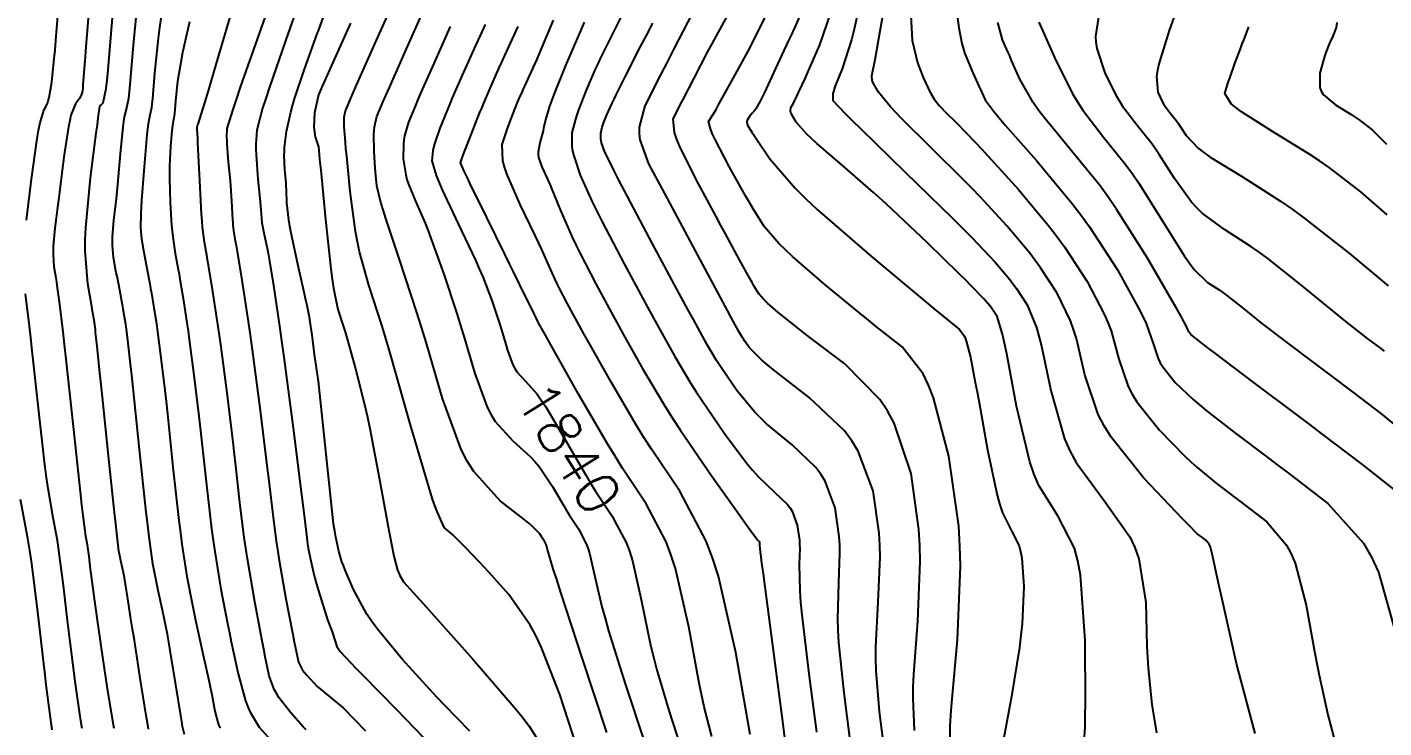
# Model space of a CAD drawing. Header units: metres. Extents: x 837475 to 838479, y 1189012 to 1191015.
# Drawn here: x 837973.4 to 838097.3, y 1189603.2 to 1189667.2 of the extents above; entities that cross this region are included whole.
import ezdxf

# ---------------------------------------------------------------- set-up
doc = ezdxf.new("R2010")
doc.units = ezdxf.units.M
doc.header["$LTSCALE"] = 0.3
doc.layers.add('COTAS 10', color=1, linetype='Continuous')
doc.layers.add('COTAS INT', color=252, linetype='Continuous')
doc.styles.get("Standard").update_dxf_attribs({"font": 'simplex.shx'})

msp = doc.modelspace()

# ---------------------------------------------------------------- linework, layer by layer
at = {"layer": 'COTAS 10'}
for points in [[(838013.829, 1189602.894), (838011.523, 1189605.284), (838010.86, 1189605.989), (838010.185, 1189606.714), (838007.659, 1189609.489), (838005.395, 1189612.224), (838004.886, 1189612.923), (838004.428, 1189613.598), (838003.198, 1189615.823), (838002.447, 1189617.615), (838002.291, 1189618.016), (838002.157, 1189618.375), (838001.858, 1189619.327), (838001.608, 1189620.605), (838001.504, 1189621.17), (838001.385, 1189621.827), (838000, 1189634.852), (837999.655, 1189637.278), (837999.42, 1189639.1), (837999.368, 1189639.496), (837999.32, 1189639.843), (837999.194, 1189640.704), (837998.974, 1189641.781), (837998.868, 1189642.265), (837998.742, 1189642.829), (837998.121, 1189645.538), (837997.513, 1189648.363), (837997.395, 1189649.001), (837997.298, 1189649.577), (837997.13, 1189651.136), (837997.085, 1189652.301), (837997.066, 1189652.629), (837997.044, 1189652.959), (837996.942, 1189654.17), (837996.89, 1189655.449), (837996.901, 1189655.822), (837996.921, 1189656.202), (837997.084, 1189657.645), (837997.472, 1189659.414), (837997.634, 1189660), (837997.82, 1189660.629), (837998.69, 1189663.247), (837999.935, 1189666.662), (838000, 1189666.836), (838001.861, 1189672.09)], [(837985.647, 1189668.17), (837985.494, 1189667.145), (837985.36, 1189666.164), (837985.029, 1189662.983), (837984.836, 1189660.633), (837984.789, 1189660.176), (837984.745, 1189659.802), (837984.61, 1189659.151), (837984.457, 1189658.363), (837984.403, 1189657.903), (837984.343, 1189657.338), (837984.083, 1189654.426), (837983.852, 1189651.382), (837983.812, 1189650.735), (837983.781, 1189650.172), (837983.753, 1189648.847), (837983.853, 1189647.862), (837983.903, 1189647.514), (837983.963, 1189647.134), (837984.26, 1189645.491), (837984.59, 1189643.759), (837984.67, 1189643.324), (837984.746, 1189642.907), (837984.978, 1189641.561), (837985.199, 1189640.118), (837985.266, 1189639.641), (837985.337, 1189639.13), (837985.615, 1189637.002), (837985.966, 1189634.041), (837986.081, 1189633.004), (837986.205, 1189631.872), (837986.719, 1189627.002), (837987.258, 1189622.136), (837987.398, 1189621.007), (837987.534, 1189619.972), (837987.991, 1189617.025), (837988.472, 1189614.548), (837988.623, 1189613.809), (837988.783, 1189613.049), (837989.424, 1189610.112), (837990.015, 1189607.41), (837990.143, 1189606.798), (837990.255, 1189606.243), (837990.531, 1189604.73), (837990.803, 1189603.687), (837990.914, 1189603.429), (837991.039, 1189603.185)], [(838015.237, 1189667.437), (838014.779, 1189666.433), (838014.358, 1189665.507), (838013.142, 1189662.805), (838012.236, 1189660.727), (838012.01, 1189660.194), (838011.794, 1189659.678), (838011.106, 1189657.969), (838010.618, 1189656.542), (838010.529, 1189656.204), (838010.46, 1189655.892), (838010.376, 1189654.971), (838010.77, 1189653.631), (838011.002, 1189653.054), (838011.288, 1189652.388), (838012.764, 1189649.238), (838014.348, 1189645.893), (838014.702, 1189645.104), (838015.02, 1189644.375), (838015.86, 1189642.236), (838016.436, 1189640.497), (838016.587, 1189640.021), (838016.734, 1189639.546), (838017.213, 1189637.91), (838017.231, 1189637.847), (838017.778, 1189636.364), (838017.955, 1189636.025), (838018.143, 1189635.717), (838018.918, 1189634.867), (838019.987, 1189633.658), (838020.362, 1189633.125), (838020.771, 1189632.506), (838022.53, 1189629.551), (838024.398, 1189626.334), (838024.874, 1189625.55), (838025.334, 1189624.812), (838026.848, 1189622.53), (838027.247, 1189621.776), (838028.112, 1189620.136), (838028.414, 1189619.328), (838028.695, 1189618.456), (838029.536, 1189614.782), (838030.344, 1189610.762), (838030.605, 1189609.673), (838030.881, 1189608.594), (838032.011, 1189604.782), (838033.121, 1189601.397)], [(838048.595, 1189602.073), (838048.038, 1189606.405), (838047.557, 1189610.99), (838047.488, 1189612.108), (838047.448, 1189613.159), (838047.536, 1189616.405), (838047.653, 1189619.172), (838047.631, 1189619.922), (838047.585, 1189620.663), (838047.222, 1189623.281), (838046.303, 1189625.726), (838045.907, 1189626.359), (838045.449, 1189626.973), (838043.281, 1189629.033), (838040.945, 1189630.97), (838040.38, 1189631.508), (838039.852, 1189632.046), (838038.241, 1189633.993), (838036.981, 1189635.83), (838036.674, 1189636.299), (838036.385, 1189636.751), (838035.491, 1189638.241), (838034.258, 1189640.484), (838033.756, 1189641.412), (838033.183, 1189642.472), (838030.532, 1189647.405), (838027.966, 1189652.232), (838027.447, 1189653.224), (838027.012, 1189654.068), (838026.131, 1189655.871), (838025.875, 1189656.628), (838025.833, 1189656.812), (838025.804, 1189656.985), (838025.806, 1189657.517), (838025.943, 1189658.051), (838025.999, 1189658.225), (838026.064, 1189658.411), (838026.363, 1189659.178), (838026.839, 1189660.234), (838027.015, 1189660.602), (838027.209, 1189661.003), (838028.07, 1189662.722), (838029.445, 1189665.411), (838029.965, 1189666.424), (838030.544, 1189667.552)], [(838069.898, 1189601.071), (838070.046, 1189603.265), (838070.068, 1189604.276), (838070.082, 1189605.463), (838070.064, 1189611.207), (838069.635, 1189617.138), (838069.39, 1189618.443), (838069.09, 1189619.602), (838067.552, 1189622.566), (838065.823, 1189625.322), (838065.403, 1189626.349), (838065.009, 1189627.491), (838063.797, 1189632.566), (838062.886, 1189637.367), (838062.682, 1189638.335), (838062.498, 1189639.147), (838062.006, 1189640.775), (838061.6, 1189641.396), (838061.47, 1189641.573), (838061.333, 1189641.752), (838060.775, 1189642.417), (838059.622, 1189643.606), (838059.11, 1189644.116), (838058.515, 1189644.703), (838055.666, 1189647.477), (838052.403, 1189650.561), (838051.546, 1189651.345), (838050.709, 1189652.098), (838047.852, 1189654.567), (838045.549, 1189656.554), (838045.061, 1189657.004), (838044.639, 1189657.411), (838043.653, 1189658.521), (838043.234, 1189659.225), (838043.168, 1189659.377), (838043.125, 1189659.51), (838043.15, 1189659.835), (838043.369, 1189660.178), (838043.448, 1189660.323), (838043.534, 1189660.489), (838043.91, 1189661.268), (838044.461, 1189662.486), (838044.656, 1189662.928), (838044.871, 1189663.416), (838045.804, 1189665.556), (838046.803, 1189668.386)], [(838098.427, 1189624.858), (838095.388, 1189627.236), (838091.657, 1189630.082), (838090.582, 1189630.897), (838089.488, 1189631.722), (838085.388, 1189634.799), (838081.951, 1189637.379), (838081.275, 1189637.892), (838080.72, 1189638.317), (838079.714, 1189639.125), (838079.526, 1189639.36), (838079.487, 1189639.424), (838079.453, 1189639.488), (838079.377, 1189639.714), (838078.796, 1189640.827), (838078.443, 1189641.449), (838078.008, 1189642.208), (838075.746, 1189646.083), (838072.954, 1189650.515), (838072.186, 1189651.624), (838071.419, 1189652.683), (838068.666, 1189656.083), (838066.297, 1189658.924), (838065.773, 1189659.631), (838065.306, 1189660.302), (838064.094, 1189662.44), (838063.339, 1189664.151), (838063.16, 1189664.554), (838062.995, 1189664.926), (838062.503, 1189666.017), (838062.077, 1189667.619)], [(838093.042, 1189667.593), (838092.982, 1189667.156), (838092.803, 1189666.678), (838092.741, 1189666.526), (838092.673, 1189666.366), (838092.384, 1189665.717), (838092.051, 1189664.871), (838091.956, 1189664.586), (838091.86, 1189664.28), (838091.503, 1189662.992), (838091.5, 1189661.676), (838091.628, 1189661.352), (838091.81, 1189661.044), (838092.932, 1189660.079), (838094.348, 1189659.21), (838094.716, 1189658.964), (838095.074, 1189658.715), (838096.279, 1189657.794), (838097.572, 1189656.505)], [(837975.683, 1189603.02), (837975.457, 1189604.607), (837975.143, 1189607.125), (837975.033, 1189608.043), (837974.915, 1189609.056), (837974.406, 1189613.513), (837973.81, 1189618.22), (837973.636, 1189619.391), (837973.459, 1189620.505), (837972.787, 1189624.052)]]:
    msp.add_lwpolyline(points, dxfattribs=at)
at = {"layer": 'COTAS INT'}
for points in [[(837996.836, 1189673.002), (837992.865, 1189661.689), (837992.487, 1189660.587), (837992.179, 1189659.672), (837991.644, 1189657.928), (837991.614, 1189657.145), (837991.624, 1189656.836), (837991.642, 1189656.488), (837991.773, 1189654.897), (837991.932, 1189653.136), (837991.968, 1189652.681), (837992, 1189652.239), (837992.089, 1189650.761), (837992.155, 1189649.581), (837992.173, 1189649.328), (837992.191, 1189649.107), (837992.255, 1189648.573), (837992.409, 1189647.685), (837992.483, 1189647.241), (837992.572, 1189646.71), (837993.008, 1189644.078), (837993.584, 1189640.309), (837993.76, 1189639.061), (837993.945, 1189637.726), (837994.673, 1189632.168), (837995.332, 1189626.902), (837995.473, 1189625.751), (837995.596, 1189624.734), (837995.889, 1189622.168), (837996.171, 1189620.035), (837996.287, 1189619.291), (837996.42, 1189618.48), (837997.035, 1189614.997), (837997.653, 1189611.724), (837997.786, 1189611.045), (837997.904, 1189610.465), (837998.194, 1189609.194), (837998.566, 1189608.475), (837998.735, 1189608.243), (837998.932, 1189607.998), (837999.884, 1189606.992), (838000, 1189606.874), (838002.273, 1189605.044), (838004.305, 1189602.94)], [(837979.283, 1189671.814), (837978.855, 1189666.497), (837978.768, 1189665.415), (837978.695, 1189664.502), (837978.494, 1189661.926), (837978.481, 1189661.769), (837978.467, 1189661.626), (837978.423, 1189661.23), (837978.306, 1189660.887), (837978.247, 1189660.778), (837978.176, 1189660.662), (837977.823, 1189660.19), (837977.4, 1189659.136), (837977.284, 1189658.654), (837977.169, 1189658.088), (837976.761, 1189655.357), (837976.389, 1189652.365), (837976.298, 1189651.636), (837976.211, 1189650.95), (837975.939, 1189648.828), (837975.779, 1189647.17), (837975.762, 1189646.776), (837975.758, 1189646.411), (837975.843, 1189645.326), (837976.016, 1189644.282), (837976.068, 1189643.942), (837976.121, 1189643.58), (837976.325, 1189642.088), (837976.648, 1189639.349), (837976.777, 1189638.2), (837976.922, 1189636.881), (837977.588, 1189630.71), (837978.237, 1189624.75), (837978.371, 1189623.565), (837978.486, 1189622.582), (837978.736, 1189620.71), (837978.854, 1189620.089), (837978.885, 1189619.893), (837978.915, 1189619.688), (837979.02, 1189618.863), (837979.16, 1189617.695), (837979.214, 1189617.273), (837979.273, 1189616.809), (837979.54, 1189614.777), (837979.902, 1189612.177), (837980.022, 1189611.355), (837980.151, 1189610.488), (837980.685, 1189606.988), (837981.205, 1189603.832), (837981.324, 1189603.182)], [(837999.174, 1189672.032), (837997.282, 1189666.739), (837995.54, 1189661.714), (837995.194, 1189660.669), (837994.907, 1189659.773), (837994.364, 1189657.786), (837994.286, 1189656.486), (837994.292, 1189656.023), (837994.311, 1189655.516), (837994.477, 1189653.311), (837994.676, 1189651.244), (837994.714, 1189650.823), (837994.745, 1189650.468), (837994.799, 1189649.734), (837994.844, 1189649.322), (837994.869, 1189649.169), (837994.901, 1189649.001), (837995.062, 1189648.253), (837995.312, 1189647.015), (837995.399, 1189646.538), (837995.494, 1189646.002), (837995.905, 1189643.58), (837996.46, 1189639.877), (837996.647, 1189638.534), (837996.848, 1189637.053), (837997.692, 1189630.556), (837998.454, 1189624.523), (837998.603, 1189623.334), (837998.726, 1189622.354), (837998.945, 1189620.556), (837999.018, 1189620.009), (837999.048, 1189619.818), (837999.082, 1189619.61), (837999.24, 1189618.717), (837999.548, 1189617.37), (837999.676, 1189616.876), (837999.824, 1189616.33), (838000, 1189615.715), (838000.847, 1189613.074), (838001.056, 1189612.522), (838001.228, 1189612.057), (838001.539, 1189611.103), (838001.648, 1189610.728), (838001.693, 1189610.627), (838001.744, 1189610.528), (838001.979, 1189610.18), (838002.938, 1189609.16), (838003.445, 1189608.637), (838004.057, 1189608.009), (838007.137, 1189604.873), (838010.437, 1189601.459)], [(838051.68, 1189601.334), (838051.258, 1189604.681), (838050.946, 1189608.445), (838050.921, 1189609.522), (838050.923, 1189610.613), (838051.151, 1189614.681), (838051.324, 1189618.775), (838051.291, 1189619.884), (838051.223, 1189620.981), (838050.686, 1189624.854), (838049.326, 1189628.472), (838048.74, 1189629.409), (838048.062, 1189630.318), (838044.854, 1189633.365), (838041.702, 1189635.801), (838041.059, 1189636.325), (838040.516, 1189636.783), (838039.383, 1189637.894), (838038.941, 1189638.538), (838038.834, 1189638.702), (838038.732, 1189638.861), (838038.419, 1189639.383), (838037.715, 1189640.678), (838037.367, 1189641.323), (838036.952, 1189642.093), (838034.905, 1189645.91), (838031.649, 1189651.985), (838030.186, 1189654.714), (838029.395, 1189656.904), (838029.327, 1189657.484), (838029.324, 1189658.052), (838029.856, 1189660.008), (838031.297, 1189662.825), (838031.867, 1189663.937), (838032.512, 1189665.192), (838035.459, 1189670.924)], [(838085.593, 1189602.689), (838083.892, 1189609.085), (838082.57, 1189614.947), (838082.307, 1189616.127), (838082.088, 1189617.115), (838081.673, 1189619.085), (838081.507, 1189619.712), (838081.447, 1189619.853), (838081.38, 1189619.981), (838081.086, 1189620.329), (838080.766, 1189620.574), (838080.683, 1189620.637), (838080.602, 1189620.698), (838080.329, 1189620.903), (838079.42, 1189621.802), (838078.939, 1189622.3), (838078.357, 1189622.907), (838075.425, 1189626), (838072.418, 1189629.756), (838071.789, 1189630.782), (838071.248, 1189631.8), (838070.029, 1189635.425), (838069.25, 1189638.751), (838068.986, 1189639.581), (838068.702, 1189640.371), (838067.502, 1189642.898), (838065.983, 1189645.221), (838065.498, 1189645.883), (838064.985, 1189646.553), (838062.898, 1189649.04), (838060.455, 1189651.68), (838059.718, 1189652.447), (838058.953, 1189653.228), (838055.972, 1189656.179), (838053.318, 1189658.812), (838052.76, 1189659.393), (838052.278, 1189659.91), (838051.178, 1189661.242), (838050.717, 1189662.027), (838050.639, 1189662.198), (838050.582, 1189662.35), (838050.553, 1189662.735), (838050.865, 1189664.239), (838051.022, 1189665.097), (838051.21, 1189666.146), (838052.145, 1189671.53)], [(837973.335, 1189649.569), (837973.8, 1189653.302), (837974.312, 1189657.006), (837974.438, 1189657.747), (837974.558, 1189658.364), (837974.931, 1189659.565), (837975.24, 1189660.203), (837975.318, 1189660.467), (837975.393, 1189660.767), (837975.638, 1189662.164), (837975.878, 1189664.319), (837975.951, 1189665.097), (837976.026, 1189665.954), (837976.318, 1189669.704)], [(837987.77, 1189602.596), (837987.6, 1189603.339), (837987.522, 1189603.779), (837987.43, 1189604.32), (837986.986, 1189607.121), (837986.474, 1189610.276), (837986.34, 1189611.04), (837986.209, 1189611.757), (837985.764, 1189613.952), (837985.372, 1189615.748), (837985.275, 1189616.214), (837985.182, 1189616.665), (837984.888, 1189618.18), (837984.54, 1189620.647), (837984.413, 1189621.699), (837984.274, 1189622.91), (837983.662, 1189628.614), (837983.075, 1189634.252), (837982.951, 1189635.421), (837982.843, 1189636.42), (837982.596, 1189638.614), (837982.468, 1189639.598), (837982.435, 1189639.834), (837982.404, 1189640.055), (837982.302, 1189640.722), (837982.176, 1189641.439), (837982.129, 1189641.691), (837982.078, 1189641.966), (837981.85, 1189643.156), (837981.604, 1189644.431), (837981.542, 1189644.761), (837981.481, 1189645.08), (837981.283, 1189646.151), (837981.179, 1189647.286), (837981.178, 1189647.647), (837981.188, 1189648.028), (837981.328, 1189649.573), (837981.552, 1189651.517), (837981.617, 1189652.151), (837981.682, 1189652.826), (837981.926, 1189655.609), (837982.163, 1189658.094), (837982.223, 1189658.582), (837982.282, 1189658.983), (837982.474, 1189659.708), (837982.68, 1189660.697), (837982.747, 1189661.264), (837982.818, 1189661.959), (837983.111, 1189665.531), (837983.537, 1189669.955)], [(837998.882, 1189603.009), (837998.625, 1189603.293), (837997.491, 1189604.571), (837996.4, 1189605.986), (837996.169, 1189606.357), (837995.969, 1189606.718), (837995.506, 1189607.943), (837995.146, 1189609.689), (837995.012, 1189610.379), (837994.862, 1189611.158), (837994.197, 1189614.714), (837993.523, 1189618.623), (837993.369, 1189619.623), (837993.227, 1189620.589), (837992.832, 1189623.779), (837992.465, 1189627.113), (837992.342, 1189628.169), (837992.21, 1189629.282), (837991.654, 1189633.779), (837991.075, 1189638.194), (837990.929, 1189639.255), (837990.789, 1189640.245), (837990.331, 1189643.239), (837989.963, 1189645.442), (837989.879, 1189645.935), (837989.802, 1189646.376), (837989.59, 1189647.545), (837989.426, 1189648.914), (837989.38, 1189649.481), (837989.334, 1189650.13), (837989.166, 1189653.153), (837989.027, 1189656.038), (837988.999, 1189656.599), (837988.976, 1189657.058), (837988.933, 1189657.858), (837988.924, 1189657.969), (837988.923, 1189657.993), (837988.922, 1189658.015), (837988.924, 1189658.069), (837988.961, 1189658.191), (837988.983, 1189658.255), (837989.009, 1189658.332), (837989.145, 1189658.718), (837989.768, 1189660.767), (837990.101, 1189661.892), (837990.504, 1189663.258), (837992.542, 1189670.206)], [(838023.64, 1189601.382), (838022.054, 1189606.235), (838020.363, 1189610.607), (838019.865, 1189611.637), (838019.355, 1189612.589), (838017.408, 1189615.373), (838015.566, 1189617.415), (838015.123, 1189617.899), (838014.709, 1189618.346), (838013.453, 1189619.667), (838012.506, 1189620.611), (838012.286, 1189620.821), (838012.084, 1189621.009), (838011.508, 1189621.503), (838010.753, 1189623.167), (838010.439, 1189624.093), (838010.078, 1189625.22), (838008.395, 1189630.974), (838006.61, 1189637.217), (838006.186, 1189638.653), (838005.791, 1189639.963), (838004.616, 1189643.639), (838003.757, 1189646.681), (838003.561, 1189647.592), (838003.383, 1189648.532), (838002.895, 1189652.172), (838002.588, 1189655.41), (838002.525, 1189656.097), (838002.472, 1189656.692), (838002.361, 1189658.081), (838002.348, 1189658.789), (838002.358, 1189658.955), (838002.373, 1189659.107), (838002.474, 1189659.548), (838002.994, 1189660.753), (838003.274, 1189661.388), (838003.611, 1189662.154), (838005.32, 1189666.005), (838007.283, 1189670.4)], [(838078.754, 1189669.792), (838077.741, 1189666.884), (838076.816, 1189663.916), (838076.676, 1189663.266), (838076.587, 1189662.691), (838076.683, 1189661.236), (838077.126, 1189660.345), (838077.254, 1189660.126), (838077.385, 1189659.918), (838077.881, 1189659.268), (838078.405, 1189658.615), (838078.555, 1189658.407), (838078.706, 1189658.187), (838079.268, 1189657.29), (838080.392, 1189656.126), (838080.898, 1189655.736), (838081.489, 1189655.317), (838084.325, 1189653.562), (838087.898, 1189651.297), (838088.954, 1189650.557), (838090.038, 1189649.768), (838094.192, 1189646.51), (838097.727, 1189643.57)], [(838026.344, 1189602.772), (838024.14, 1189609.494), (838022.157, 1189615.55), (838021.773, 1189616.74), (838021.46, 1189617.719), (838020.926, 1189619.494), (838020.844, 1189619.85), (838020.817, 1189619.935), (838020.787, 1189620.013), (838020.665, 1189620.246), (838020.518, 1189620.467), (838020.473, 1189620.539), (838020.427, 1189620.615), (838020.246, 1189620.927), (838019.572, 1189621.598), (838019.215, 1189621.9), (838018.784, 1189622.252), (838016.614, 1189623.946), (838014.192, 1189626.606), (838013.603, 1189627.567), (838013.049, 1189628.626), (838011.341, 1189633.265), (838009.843, 1189638.406), (838009.421, 1189639.782), (838008.997, 1189641.138), (838007.439, 1189645.865), (838006.157, 1189649.706), (838005.906, 1189650.504), (838005.7, 1189651.187), (838005.333, 1189652.693), (838005.254, 1189653.635), (838005.229, 1189653.963), (838005.204, 1189654.32), (838005.106, 1189655.849), (838005.079, 1189657.381), (838005.1, 1189657.739), (838005.133, 1189658.069), (838005.352, 1189659.021), (838005.928, 1189660.395), (838006.186, 1189660.99), (838006.486, 1189661.678), (838007.927, 1189664.939), (838009.667, 1189668.825)], [(838054.478, 1189602.957), (838054.335, 1189605.899), (838054.354, 1189606.935), (838054.398, 1189608.068), (838054.765, 1189612.957), (838054.994, 1189618.378), (838054.951, 1189619.846), (838054.861, 1189621.3), (838054.15, 1189626.428), (838052.608, 1189631.024), (838051.994, 1189632.142), (838051.299, 1189633.193), (838048.113, 1189636.428), (838044.912, 1189638.856), (838044.207, 1189639.397), (838043.581, 1189639.882), (838041.976, 1189641.161), (838041.044, 1189641.971), (838040.843, 1189642.16), (838040.666, 1189642.333), (838040.233, 1189642.834), (838039.797, 1189643.554), (838039.619, 1189643.866), (838039.416, 1189644.227), (838038.473, 1189645.94), (838037.196, 1189648.298), (838036.781, 1189649.066), (838036.34, 1189649.885), (838034.527, 1189653.259), (838032.995, 1189656.361), (838032.731, 1189657.008), (838032.536, 1189657.564), (838032.411, 1189658.805), (838032.904, 1189659.769), (838033.099, 1189660.149), (838033.32, 1189660.579), (838034.328, 1189662.54), (838035.592, 1189664.954), (838035.974, 1189665.669), (838036.369, 1189666.405), (838037.913, 1189669.231)], [(838057.698, 1189601.233), (838057.724, 1189603.353), (838057.787, 1189604.349), (838057.872, 1189605.522), (838058.38, 1189611.233), (838058.665, 1189617.981), (838058.611, 1189619.809), (838058.499, 1189621.618), (838057.614, 1189628.002), (838056.193, 1189633.348), (838055.742, 1189634.502), (838055.268, 1189635.516), (838053.35, 1189638.002), (838051, 1189639.825), (838050.253, 1189640.422), (838049.464, 1189641.058), (838046.27, 1189643.685), (838043.313, 1189646.255), (838042.675, 1189646.855), (838042.114, 1189647.406), (838040.74, 1189648.994), (838039.723, 1189650.608), (838039.388, 1189651.175), (838039.029, 1189651.794), (838037.541, 1189654.466), (838036.254, 1189656.927), (838036.023, 1189657.412), (838035.845, 1189657.813), (838035.655, 1189658.556), (838036.104, 1189659.282), (838036.329, 1189659.673), (838036.597, 1189660.146), (838037.932, 1189662.542), (838039.407, 1189665.271), (838039.764, 1189665.956), (838040.099, 1189666.609), (838041.125, 1189668.71)], [(838044.368, 1189669.132), (838043.487, 1189667.136), (838043.213, 1189666.527), (838042.926, 1189665.893), (838041.779, 1189663.397), (838040.753, 1189661.219), (838040.542, 1189660.785), (838040.362, 1189660.424), (838039.977, 1189659.731), (838039.776, 1189659.492), (838039.712, 1189659.417), (838039.645, 1189659.339), (838039.376, 1189659.024), (838039.171, 1189658.698), (838039.145, 1189658.613), (838039.132, 1189658.529), (838039.195, 1189658.242), (838039.6, 1189657.602), (838039.803, 1189657.296), (838040.045, 1189656.933), (838041.246, 1189655.155), (838043.562, 1189652.479), (838044.506, 1189651.549), (838045.583, 1189650.539), (838050.565, 1189646.209), (838055.348, 1189642.233), (838056.299, 1189641.446), (838057.087, 1189640.795), (838058.586, 1189639.575), (838059.007, 1189638.984), (838059.115, 1189638.729), (838059.221, 1189638.434), (838059.575, 1189637.04), (838060.017, 1189634.74), (838060.178, 1189633.875), (838060.356, 1189632.911), (838061.137, 1189628.601), (838062.017, 1189624.441), (838062.257, 1189623.571), (838062.496, 1189622.823), (838063.345, 1189621.137), (838064.026, 1189619.824), (838064.159, 1189619.31), (838064.267, 1189618.733), (838064.457, 1189616.105), (838064.302, 1189612.712), (838064.193, 1189611.651), (838064.055, 1189610.537), (838063.318, 1189606.075), (838062.587, 1189602.153)], [(838058.302, 1189668.677), (838058.516, 1189667.133), (838058.79, 1189665.696), (838058.909, 1189665.277), (838059.046, 1189664.849), (838059.692, 1189663.227), (838060.345, 1189661.793), (838060.485, 1189661.483), (838060.608, 1189661.211), (838060.908, 1189660.541), (838061.74, 1189659.437), (838062.198, 1189658.891), (838062.756, 1189658.24), (838065.594, 1189655.021), (838068.849, 1189651.116), (838069.669, 1189650.032), (838070.454, 1189648.947), (838072.998, 1189645.021), (838074.906, 1189641.596), (838075.291, 1189640.826), (838075.614, 1189640.135), (838076.261, 1189638.284), (838076.718, 1189636.925), (838076.921, 1189636.543), (838077.157, 1189636.159), (838078.284, 1189634.75), (838079.933, 1189633.18), (838080.497, 1189632.695), (838081.107, 1189632.187), (838083.702, 1189630.167), (838086.772, 1189627.859), (838087.683, 1189627.169), (838088.621, 1189626.457), (838092.226, 1189623.702), (838095.49, 1189620.061), (838096.212, 1189618.791), (838096.855, 1189617.406), (838098.524, 1189611.461)], [(837984.478, 1189603.097), (837984.382, 1189603.652), (837984.269, 1189604.324), (837983.725, 1189607.731), (837983.157, 1189611.383), (837983.028, 1189612.209), (837982.912, 1189612.956), (837982.598, 1189614.986), (837982.381, 1189616.334), (837982.327, 1189616.651), (837982.274, 1189616.943), (837982.104, 1189617.792), (837981.961, 1189618.448), (837981.926, 1189618.618), (837981.892, 1189618.782), (837981.784, 1189619.336), (837981.58, 1189620.987), (837981.485, 1189621.844), (837981.373, 1189622.875), (837980.831, 1189628.042), (837980.276, 1189633.407), (837980.155, 1189634.563), (837980.05, 1189635.576), (837979.791, 1189638.042), (837979.654, 1189639.314), (837979.626, 1189639.575), (837979.602, 1189639.795), (837979.549, 1189640.256), (837979.438, 1189640.912), (837979.377, 1189641.254), (837979.303, 1189641.666), (837978.928, 1189643.734), (837978.688, 1189646.753), (837978.698, 1189647.765), (837978.743, 1189648.852), (837979.182, 1189653.416), (837979.713, 1189657.494), (837979.815, 1189658.277), (837979.897, 1189658.908), (837980.028, 1189659.935), (837980.078, 1189660.013), (837980.108, 1189660.046), (837980.146, 1189660.084), (837980.339, 1189660.264), (837980.616, 1189661.591), (837980.705, 1189662.353), (837980.801, 1189663.286), (837981.193, 1189668.078)], [(837988.225, 1189667.666), (837987.583, 1189664.881), (837987.243, 1189662.928), (837987.17, 1189662.436), (837987.105, 1189661.965), (837986.946, 1189660.436), (837986.854, 1189659.307), (837986.831, 1189659.087), (837986.81, 1189658.908), (837986.745, 1189658.595), (837986.672, 1189658.216), (837986.646, 1189657.995), (837986.617, 1189657.724), (837986.492, 1189656.324), (837986.399, 1189654.483), (837986.391, 1189653.934), (837986.39, 1189653.367), (837986.451, 1189651.177), (837986.59, 1189649.061), (837986.639, 1189648.542), (837986.693, 1189648.051), (837986.925, 1189646.518), (837987.196, 1189645.068), (837987.275, 1189644.629), (837987.354, 1189644.175), (837987.655, 1189642.4), (837987.994, 1189640.182), (837988.098, 1189639.448), (837988.206, 1189638.662), (837988.635, 1189635.391), (837989.088, 1189631.661), (837989.212, 1189630.586), (837989.335, 1189629.493), (837989.775, 1189625.391), (837990.243, 1189621.362), (837990.384, 1189620.315), (837990.529, 1189619.298), (837991.094, 1189615.87), (837991.698, 1189612.717), (837991.867, 1189611.874), (837992.038, 1189611.042), (837992.663, 1189608.145), (837993.345, 1189605.683), (837993.552, 1189605.126), (837993.766, 1189604.624), (837994.603, 1189603.258), (837995.421, 1189602.338)], [(838002.928, 1189667.557), (838001.06, 1189663.359), (838000.692, 1189662.535), (838000.39, 1189661.859), (838000, 1189660.994), (837999.656, 1189659.366), (837999.58, 1189658.038), (837999.693, 1189657.166), (838000, 1189656.252), (838000.032, 1189655.948), (838000.117, 1189655.097), (838000.214, 1189654.126), (838000.654, 1189649.607), (838001.14, 1189645.12), (838001.265, 1189644.168), (838001.387, 1189643.343), (838001.793, 1189641.413), (838002.271, 1189639.909), (838002.437, 1189639.352), (838002.619, 1189638.734), (838003.401, 1189635.993), (838004.259, 1189632.61), (838004.488, 1189631.586), (838004.714, 1189630.525), (838005.504, 1189626.379), (838006.186, 1189622.557), (838006.344, 1189621.7), (838006.49, 1189620.929), (838006.908, 1189618.875), (838007.243, 1189617.611), (838007.337, 1189617.34), (838007.43, 1189617.102), (838007.772, 1189616.529), (838008.952, 1189615.235), (838009.575, 1189614.543), (838010.325, 1189613.706), (838014.105, 1189609.48), (838017.891, 1189605.101), (838018.645, 1189604.168), (838019.272, 1189603.357), (838020.474, 1189601.439)], [(838012.051, 1189667.25), (838010.535, 1189663.872), (838009.361, 1189661.203), (838009.098, 1189660.592), (838008.861, 1189660.037), (838008.229, 1189658.495), (838007.878, 1189657.267), (838007.818, 1189656.909), (838007.775, 1189656.544), (838007.756, 1189655.16), (838007.98, 1189653.693), (838008.09, 1189653.274), (838008.222, 1189652.851), (838008.87, 1189651.279), (838009.744, 1189649.28), (838010.017, 1189648.588), (838010.305, 1189647.835), (838011.456, 1189644.614), (838012.645, 1189641.027), (838012.956, 1189640.042), (838013.259, 1189639.062), (838014.286, 1189635.556), (838015.413, 1189632.495), (838015.779, 1189631.796), (838016.168, 1189631.162), (838017.766, 1189629.407), (838019.386, 1189627.955), (838019.788, 1189627.512), (838020.171, 1189627.052), (838021.388, 1189625.239), (838022.412, 1189623.475), (838022.674, 1189623.044), (838022.926, 1189622.64), (838023.756, 1189621.388), (838024.45, 1189620.075), (838024.615, 1189619.631), (838024.769, 1189619.153), (838025.231, 1189617.138), (838025.902, 1189614.241), (838026.189, 1189613.207), (838026.519, 1189612.072), (838028.075, 1189607.138), (838029.732, 1189602.085)], [(838035.946, 1189602.426), (838035.243, 1189605.116), (838035.02, 1189606.14), (838034.786, 1189607.284), (838033.841, 1189612.426), (838032.62, 1189617.759), (838032.212, 1189619.025), (838031.774, 1189620.198), (838029.939, 1189623.672), (838027.758, 1189626.955), (838027.102, 1189628.008), (838026.423, 1189629.124), (838023.779, 1189633.672), (838021.525, 1189637.674), (838021.091, 1189638.445), (838020.739, 1189639.07), (838020.156, 1189640.109), (838020.113, 1189640.191), (838020.103, 1189640.213), (838020.093, 1189640.234), (838020.062, 1189640.304), (838019.867, 1189640.705), (838019.754, 1189640.934), (838019.615, 1189641.215), (838018.899, 1189642.655), (838017.822, 1189644.83), (838017.456, 1189645.574), (838017.061, 1189646.379), (838015.386, 1189649.8), (838013.884, 1189652.889), (838013.596, 1189653.485), (838013.365, 1189653.969), (838012.996, 1189654.783), (838013.144, 1189655.24), (838013.239, 1189655.5), (838013.358, 1189655.817), (838013.983, 1189657.443), (838014.728, 1189659.32), (838014.922, 1189659.795), (838015.111, 1189660.252), (838015.75, 1189661.739), (838016.503, 1189663.413), (838016.764, 1189663.987), (838017.048, 1189664.609), (838018.261, 1189667.255)], [(838039.436, 1189602.606), (838039.228, 1189603.806), (838038.146, 1189610.071), (838036.545, 1189617.063), (838036.01, 1189618.721), (838035.436, 1189620.26), (838033.031, 1189624.814), (838030.44, 1189628.642), (838029.749, 1189629.722), (838029.069, 1189630.81), (838026.707, 1189634.814), (838024.708, 1189638.377), (838024.257, 1189639.187), (838023.85, 1189639.921), (838022.75, 1189641.933), (838022.003, 1189643.382), (838021.819, 1189643.76), (838021.645, 1189644.128), (838021.099, 1189645.373), (838020.397, 1189646.952), (838020.125, 1189647.531), (838019.819, 1189648.171), (838018.434, 1189650.993), (838017.206, 1189653.792), (838017, 1189654.417), (838016.851, 1189654.977), (838016.796, 1189656.461), (838017.121, 1189657.48), (838017.212, 1189657.749), (838017.303, 1189658.011), (838017.634, 1189658.907), (838017.947, 1189659.698), (838018.027, 1189659.895), (838018.104, 1189660.081), (838018.357, 1189660.672), (838018.648, 1189661.319), (838018.749, 1189661.541), (838018.859, 1189661.781), (838019.328, 1189662.804), (838019.979, 1189664.269), (838020.204, 1189664.788), (838020.448, 1189665.357), (838021.487, 1189667.821)], [(838024.289, 1189667.63), (838024.034, 1189667.06), (838023.758, 1189666.432), (838022.589, 1189663.687), (838021.512, 1189661.029), (838021.295, 1189660.457), (838021.112, 1189659.955), (838020.744, 1189658.732), (838020.579, 1189657.946), (838020.524, 1189657.72), (838020.465, 1189657.491), (838020.221, 1189656.631), (838020.086, 1189655.756), (838020.096, 1189655.517), (838020.127, 1189655.28), (838020.409, 1189654.435), (838020.927, 1189653.315), (838021.106, 1189652.904), (838021.301, 1189652.449), (838022.135, 1189650.442), (838023.197, 1189648.022), (838023.535, 1189647.307), (838023.892, 1189646.573), (838025.344, 1189643.757), (838026.961, 1189640.771), (838027.423, 1189639.928), (838027.892, 1189639.079), (838029.635, 1189635.957), (838031.69, 1189632.533), (838032.355, 1189631.494), (838033.061, 1189630.415), (838035.957, 1189626.191), (838038.524, 1189622.572), (838039.023, 1189621.874), (838039.43, 1189621.309), (838040.134, 1189620.368), (838040.222, 1189620.284), (838040.241, 1189620.259), (838040.257, 1189620.233), (838040.294, 1189620.134), (838040.309, 1189620.027), (838040.311, 1189619.997), (838040.312, 1189619.966), (838040.307, 1189619.853), (838040.498, 1189618.25), (838040.623, 1189617.28), (838040.778, 1189616.082), (838042.427, 1189603.55), (838042.589, 1189602.305)], [(838027.672, 1189668.151), (838026.554, 1189665.966), (838025.749, 1189664.316), (838025.524, 1189663.831), (838025.299, 1189663.333), (838024.476, 1189661.433), (838023.771, 1189659.628), (838023.619, 1189659.191), (838023.487, 1189658.781), (838023.165, 1189657.526), (838023.161, 1189656.276), (838023.229, 1189655.87), (838023.327, 1189655.437), (838023.929, 1189653.656), (838025.029, 1189651.23), (838025.44, 1189650.391), (838025.898, 1189649.479), (838027.938, 1189645.581), (838030.072, 1189641.621), (838030.59, 1189640.67), (838031.075, 1189639.782), (838032.563, 1189637.099), (838034.037, 1189634.642), (838034.514, 1189633.896), (838035.021, 1189633.123), (838037.099, 1189630.092), (838039.188, 1189627.309), (838039.702, 1189626.691), (838040.187, 1189626.14), (838041.707, 1189624.7), (838042.835, 1189623.629), (838043.074, 1189623.309), (838043.28, 1189622.98), (838043.758, 1189621.707), (838043.947, 1189620.345), (838043.971, 1189619.959), (838043.983, 1189619.569), (838043.922, 1189618.129), (838043.973, 1189615.705), (838044.056, 1189614.694), (838044.167, 1189613.536), (838044.818, 1189608.129), (838045.511, 1189602.811)], [(838049.206, 1189668.098), (838048.956, 1189667.007), (838048.708, 1189666.023), (838047.841, 1189663.365), (838047.196, 1189661.734), (838047.09, 1189661.397), (838047.014, 1189661.111), (838047.003, 1189660.492), (838048.135, 1189659.312), (838048.78, 1189658.671), (838049.57, 1189657.893), (838053.624, 1189653.952), (838057.921, 1189649.752), (838058.865, 1189648.812), (838059.702, 1189647.969), (838061.837, 1189645.729), (838063.159, 1189644.152), (838063.484, 1189643.728), (838063.792, 1189643.308), (838064.754, 1189641.837), (838065.6, 1189639.759), (838065.834, 1189638.958), (838066.068, 1189638.059), (838066.913, 1189633.996), (838068.17, 1189629.601), (838068.664, 1189628.494), (838069.221, 1189627.433), (838071.76, 1189623.996), (838074.141, 1189620.656), (838074.6, 1189619.657), (838074.971, 1189618.626), (838075.584, 1189614.634), (838075.695, 1189610.653), (838075.75, 1189609.628), (838075.815, 1189608.638), (838076.137, 1189605.342), (838076.582, 1189602.756)], [(838054.128, 1189668.236), (838054.246, 1189665.979), (838054.611, 1189664.432), (838054.72, 1189664.048), (838054.834, 1189663.683), (838055.275, 1189662.525), (838055.709, 1189661.604), (838055.818, 1189661.389), (838055.922, 1189661.191), (838056.256, 1189660.619), (838056.756, 1189660), (838056.965, 1189659.772), (838057.204, 1189659.52), (838058.321, 1189658.407), (838059.986, 1189656.705), (838060.57, 1189656.081), (838061.208, 1189655.391), (838063.96, 1189652.351), (838066.811, 1189648.953), (838067.512, 1189648.037), (838068.175, 1189647.133), (838070.25, 1189643.96), (838071.804, 1189640.984), (838072.139, 1189640.204), (838072.432, 1189639.443), (838073.145, 1189636.855), (838073.983, 1189634.363), (838074.355, 1189633.662), (838074.787, 1189632.957), (838076.855, 1189630.375), (838079.145, 1189628.044), (838079.718, 1189627.497), (838080.264, 1189626.994), (838082.015, 1189625.535), (838083.687, 1189624.278), (838084.183, 1189623.903), (838084.693, 1189623.515), (838086.656, 1189622.015), (838088.458, 1189619.886), (838088.868, 1189619.101), (838089.238, 1189618.232), (838090.251, 1189614.39), (838091.014, 1189610.183), (838091.227, 1189609.085), (838091.441, 1189608.015), (838092.216, 1189604.39), (838093.038, 1189601.299)], [(838065.836, 1189667.625), (838066.071, 1189667.091), (838067.28, 1189664.338), (838068.872, 1189661.168), (838069.347, 1189660.371), (838069.838, 1189659.608), (838071.737, 1189657.144), (838073.782, 1189654.602), (838074.365, 1189653.79), (838074.955, 1189652.93), (838077.144, 1189649.437), (838079.132, 1189646.272), (838079.595, 1189645.62), (838080.02, 1189645.066), (838081.236, 1189643.875), (838082.308, 1189643.185), (838082.642, 1189642.947), (838082.993, 1189642.688), (838084.391, 1189641.583), (838086.202, 1189640.137), (838086.811, 1189639.664), (838087.468, 1189639.16), (838090.23, 1189637.074), (838093.147, 1189634.887), (838093.9, 1189634.318), (838094.631, 1189633.766), (838097.074, 1189631.903), (838099.269, 1189630.1)], [(838097.416, 1189637.593), (838097.097, 1189637.834), (838095.861, 1189638.761), (838094.153, 1189640.087), (838093.536, 1189640.58), (838092.856, 1189641.128), (838089.881, 1189643.561), (838086.733, 1189646.048), (838085.945, 1189646.631), (838085.193, 1189647.167), (838082.78, 1189648.718), (838080.754, 1189650.192), (838080.246, 1189650.678), (838079.762, 1189651.199), (838078.206, 1189653.364), (838076.83, 1189655.559), (838076.46, 1189656.098), (838076.094, 1189656.609), (838074.809, 1189658.206), (838073.596, 1189659.8), (838073.274, 1189660.308), (838072.96, 1189660.845), (838071.876, 1189663.027), (838071.153, 1189665.248), (838071.065, 1189665.81), (838071.026, 1189666.35), (838071.291, 1189668.107)], [(838097.65, 1189650.038), (838095.235, 1189652.152), (838092.333, 1189654.369), (838091.472, 1189654.969), (838090.585, 1189655.563), (838087.175, 1189657.655), (838084.334, 1189659.436), (838083.807, 1189659.832), (838083.391, 1189660.187), (838082.828, 1189661.122), (838083.07, 1189661.945), (838083.164, 1189662.23), (838083.268, 1189662.539), (838083.741, 1189663.862), (838084.265, 1189665.28), (838084.403, 1189665.65), (838084.537, 1189666.009), (838084.993, 1189667.225)], [(837978.42, 1189603.14), (837978.307, 1189603.845), (837977.826, 1189607.226), (837977.329, 1189611.054), (837977.205, 1189612.041), (837977.088, 1189612.997), (837976.713, 1189616.188), (837976.363, 1189618.954), (837976.261, 1189619.642), (837976.156, 1189620.297), (837975.761, 1189622.381), (837975.307, 1189625.049), (837975.166, 1189626.071), (837975.017, 1189627.217), (837974.425, 1189632.381), (837973.856, 1189637.613), (837973.723, 1189638.802), (837973.6, 1189639.879), (837973.243, 1189642.829)]]:
    msp.add_lwpolyline(points, dxfattribs=at)

# ---------------------------------------------------------------- texts
at = {"layer": 'COTAS 10', "insert": (838017.845, 1189633.298), "char_height": 3.799998, "attachment_point": 7, "rotation": 301.8798048}
msp.add_mtext('1840', dxfattribs=at)

doc.saveas('drawing.dxf')
